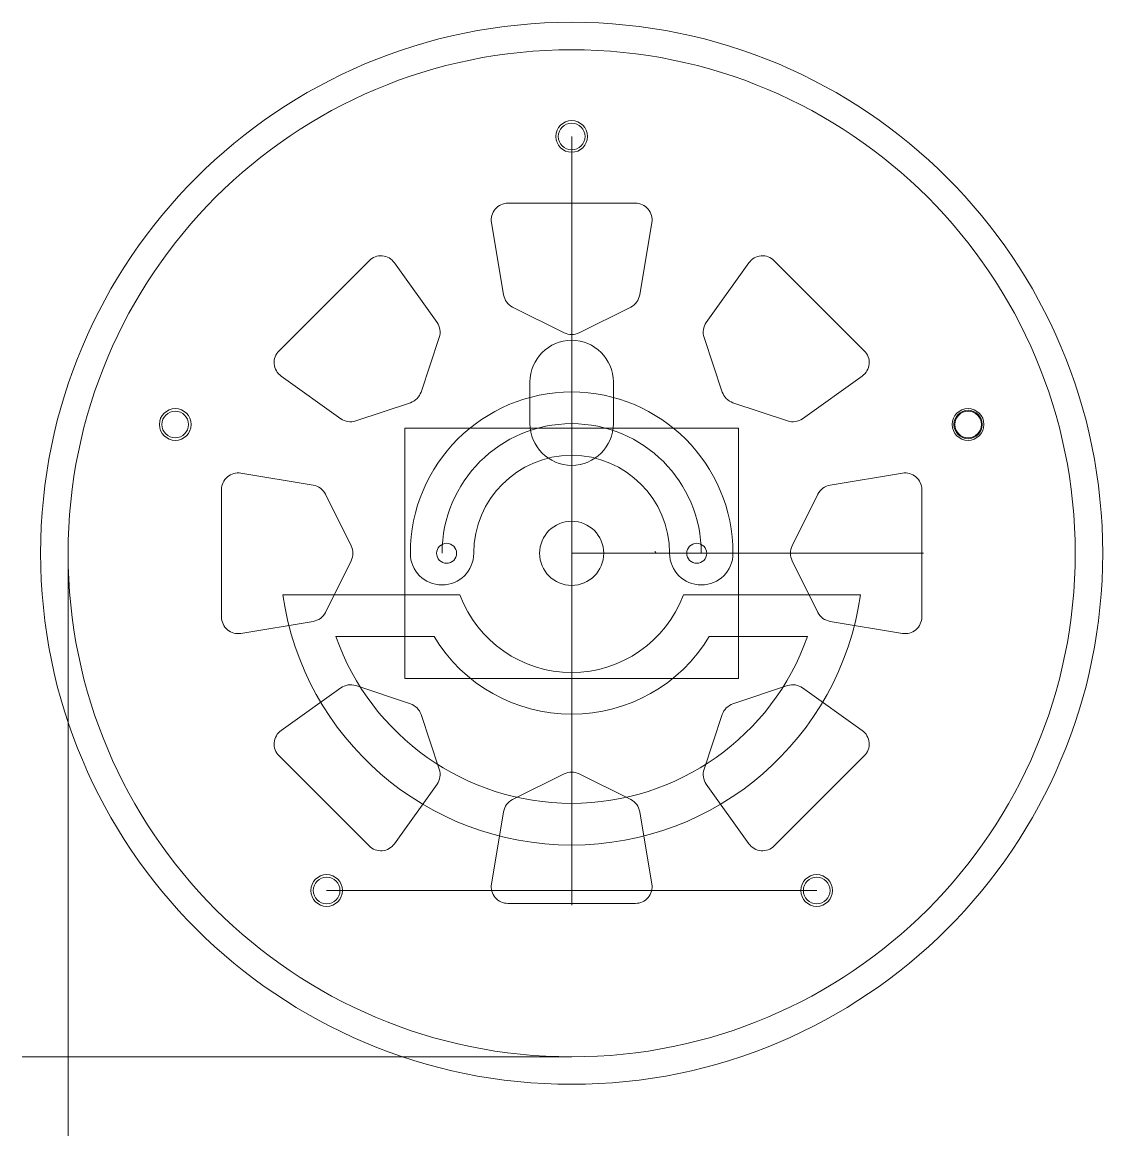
# Model space of a CAD drawing. Extents: x -0.07 to 6.4, y -0.27 to 6.4.
import ezdxf

# ---------------------------------------------------------------- set-up
doc = ezdxf.new("R2010")
doc.units = 0
doc.header["$MEASUREMENT"] = 0
doc.layers.add('holes', color=1, linetype='Continuous')
doc.layers.add('outline', color=3, linetype='Continuous')

msp = doc.modelspace()

# ---------------------------------------------------------------- linework, layer by layer
at = {"linetype": 'Continuous', "lineweight": 0, "flags": 128}
for points in [[(3.22, 5.72), (3.22, 4.185)], [(3.22, 3.22), (3.22, 5.3304)], [(3.22, 4.1875), (3.22, 3.22)], [(0.2, 3.22), (0.2, -0.2733)], [(3.22, 3.22), (3.22, 3.22)], [(3.22, 3.22), (5.3304, 3.22)], [(3.22, 3.22), (3.22, 1.1096)], [(3.7267, 3.2212), (3.7178, 3.2301)], [(1.7505, 1.1975), (4.6895, 1.1975)], [(3.22, 0.2), (-0.075, 0.2)]]:
    msp.add_lwpolyline(points, dxfattribs=at)
msp.add_lwpolyline([(2.22, 3.97), (4.22, 3.97), (4.22, 2.47), (2.22, 2.47)], close=True, dxfattribs=at)
for points in [[(4.9521, 2.97), (3.8899, 2.97, -0.694165), (2.5501, 2.97), (1.4879, 2.97, 0.866025)], [(4.6342, 2.72), (4.0454, 2.72, -0.563388), (2.3946, 2.72), (1.8058, 2.72, 0.707107)]]:
    msp.add_lwpolyline(points, format="xyb", close=True, dxfattribs=at)
at = {"linetype": 'Continuous', "lineweight": 0}
for centre, radius in [((3.22, 3.22), 3.02), ((3.22, 5.72), 0.08), ((5.5976, 3.9925), 0.085), ((0.8424, 3.9925), 0.08), ((5.5976, 3.9925), 0.08), ((1.7505, 1.1975), 0.08), ((4.6895, 1.1975), 0.08)]:
    msp.add_circle(centre, radius, dxfattribs=at)
for centre, radius, start, end in [((3.22, 3.22), 0.9675, 0, 180), ((3.22, 3.22), 0.7775, 0, 180), ((3.22, 3.22), 0.5875, 0, 180), ((2.4425, 3.22), 0.19, 180, 0), ((3.9975, 3.22), 0.19, 180, 360)]:
    msp.add_arc(centre, radius, start, end, dxfattribs=at)
at = {"layer": 'holes', "linetype": 'Continuous', "lineweight": 0, "flags": 128}
for points in [[(3.22, 5.32), (3.602, 5.32, -0.463455), (3.7006, 5.2036), (3.6284, 4.7702, -0.239952), (3.5745, 4.6972), (3.2647, 4.5424, -0.236068), (3.1753, 4.5424), (2.8655, 4.6972, -0.239952), (2.8116, 4.7702), (2.7394, 5.2036, -0.463455), (2.838, 5.32)], [(1.7351, 4.7049), (2.0052, 4.975, -0.463455), (2.1572, 4.9624), (2.4126, 4.6049, -0.239952), (2.4261, 4.5152), (2.3166, 4.1867, -0.236068), (2.2533, 4.1234), (1.9248, 4.0139, -0.239952), (1.8351, 4.0274), (1.4776, 4.2828, -0.463455), (1.465, 4.4348)], [(4.7049, 4.7049), (4.975, 4.4348, -0.463455), (4.9624, 4.2828), (4.6049, 4.0274, -0.239952), (4.5152, 4.0139), (4.1867, 4.1234, -0.236068), (4.1234, 4.1867), (4.0139, 4.5152, -0.239952), (4.0274, 4.6049), (4.2828, 4.9624, -0.463455), (4.4348, 4.975)], [(3.47, 3.9975), (3.47, 4.2475, 1), (2.97, 4.2475), (2.97, 3.9975, 1)], [(1.12, 3.22), (1.12, 3.602, -0.463455), (1.2364, 3.7006), (1.6698, 3.6284, -0.239952), (1.7428, 3.5745), (1.8976, 3.2647, -0.236068), (1.8976, 3.1753), (1.7428, 2.8655, -0.239952), (1.6698, 2.8116), (1.2364, 2.7394, -0.463455), (1.12, 2.838)], [(5.32, 3.22), (5.32, 2.838, -0.463455), (5.2036, 2.7394), (4.7702, 2.8116, -0.239952), (4.6972, 2.8655), (4.5424, 3.1753, -0.236068), (4.5424, 3.2647), (4.6972, 3.5745, -0.239952), (4.7702, 3.6284), (5.2036, 3.7006, -0.463455), (5.32, 3.602)], [(1.7351, 1.7351), (1.465, 2.0052, -0.463455), (1.4776, 2.1572), (1.8351, 2.4126, -0.239952), (1.9248, 2.4261), (2.2533, 2.3166, -0.236068), (2.3166, 2.2533), (2.4261, 1.9248, -0.239952), (2.4126, 1.8351), (2.1572, 1.4776, -0.463455), (2.0052, 1.465)], [(4.7049, 1.7351), (4.4348, 1.465, -0.463455), (4.2828, 1.4776), (4.0274, 1.8351, -0.239952), (4.0139, 1.9248), (4.1234, 2.2533, -0.236068), (4.1867, 2.3166), (4.5152, 2.4261, -0.239952), (4.6049, 2.4126), (4.9624, 2.1572, -0.463455), (4.975, 2.0052)], [(3.22, 1.12), (2.838, 1.12, -0.463455), (2.7394, 1.2364), (2.8116, 1.6698, -0.239952), (2.8655, 1.7428), (3.1753, 1.8976, -0.236068), (3.2647, 1.8976), (3.5745, 1.7428, -0.239952), (3.6284, 1.6698), (3.7006, 1.2364, -0.463455), (3.602, 1.12)]]:
    msp.add_lwpolyline(points, format="xyb", close=True, dxfattribs=at)
at = {"layer": 'holes', "linetype": 'Continuous', "lineweight": 0}
for centre, radius in [((3.22, 5.72), 0.095), ((0.8424, 3.9925), 0.095), ((5.5976, 3.9925), 0.095), ((3.22, 3.22), 0.1925), ((2.47, 3.22), 0.06), ((3.97, 3.22), 0.06), ((1.7505, 1.1975), 0.095), ((4.6895, 1.1975), 0.095)]:
    msp.add_circle(centre, radius, dxfattribs=at)
at = {"layer": 'outline', "linetype": 'Continuous', "lineweight": 0}
msp.add_circle((3.22, 3.22), 3.185, dxfattribs=at)

doc.saveas('drawing.dxf')
